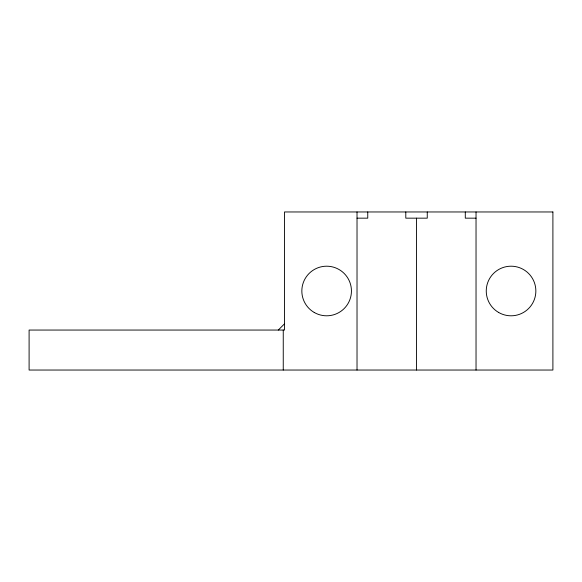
<?xml version="1.0" encoding="UTF-8"?>
<svg xmlns="http://www.w3.org/2000/svg" width="582" height="582" viewBox="0 0 582 582"><rect width="100%" height="100%" fill="white"/><g stroke="black" fill="none" stroke-linecap="round" stroke-linejoin="round"><path stroke-width="0.87" d="M278.291 330.052L284.489 323.854M357.021 218.163L367.751 218.163L367.751 211.964M476.032 218.163L465.294 218.163L465.294 211.964M476.032 211.964L476.032 370.036M427.261 211.964L427.261 218.163L405.792 218.163L405.792 211.964M416.523 218.163L416.523 370.036M357.021 211.964L357.021 370.036M283.252 330.052L283.252 370.036M552.9 211.964L284.489 211.964L284.489 330.052L29.1 330.052L29.1 370.036L552.9 370.036L552.9 211.964M498.658 312.476A24.793 24.793 0 0 0 535.855 291A24.793 24.793 0 0 0 498.658 269.524A24.793 24.793 0 0 0 498.658 312.476M314.244 312.476A24.793 24.793 0 0 0 351.441 291A24.793 24.793 0 0 0 314.244 269.524A24.793 24.793 0 0 0 314.244 312.476"/></g></svg>
